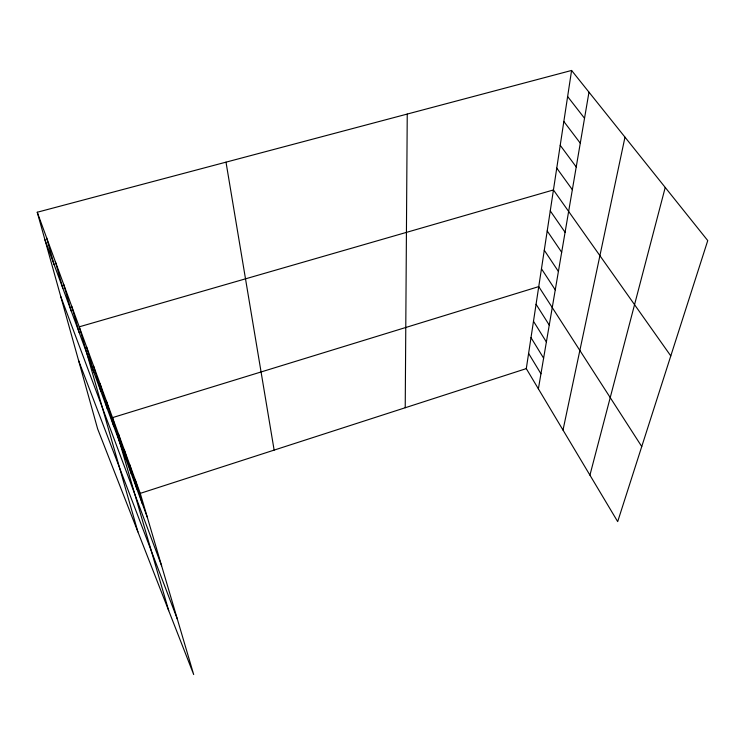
<?xml version="1.0" encoding="UTF-8"?>
<svg xmlns="http://www.w3.org/2000/svg" width="745" height="745" viewBox="0 0 745 745"><rect width="100%" height="100%" fill="white"/><g stroke="black" fill="none" stroke-linecap="round" stroke-linejoin="round"><path stroke-width="1.12" d="M405.224 407.738L407.245 114.059M571.592 70.449L707.75 240.579L617.689 521.621L526.296 368.617L571.592 70.449L37.25 212.241L97.632 428.859L193.691 674.551L140.256 493.367L37.25 212.241M538.384 388.853L588.978 92.175M563.006 430.079L624.981 137.164M589.928 475.142L665.229 187.442M140.256 493.367L526.296 368.617M567.625 96.552L584.527 118.278M563.835 121.482L580.281 143.17M560.221 145.312L576.23 166.954M556.757 168.109L572.346 189.686M670.789 355.914L553.442 189.947L79.231 326.832L137.909 531.883M550.257 210.882L565.082 232.291M547.212 230.959L561.674 252.266M544.278 250.246L558.405 271.441M541.466 268.787L555.267 289.861M641.743 446.544L538.756 286.611L112.504 417.628L168.715 610.677M536.074 304.277L549.261 325.099M533.485 321.281L546.383 341.955M530.999 337.643L543.617 358.177M528.605 353.409L540.954 373.794M78.551 360.422L177.366 619.188M60.68 296.314L161.609 565.781M44.849 239.508L147.268 517.151M135.143 479.417L142.211 503.452M129.826 464.899L136.95 489.186M124.285 449.784L131.474 474.332M118.52 434.046L125.765 458.846M106.414 401.006L113.761 426.317M100.063 383.666L107.457 409.219M93.423 365.562L100.864 391.349M86.495 346.63L93.972 372.658M71.632 306.083L79.175 332.568M63.66 284.339L71.231 311.028M55.298 261.504L62.887 288.399M46.507 237.506L54.106 264.587M226.005 162.159L274.132 450.101"/></g></svg>
